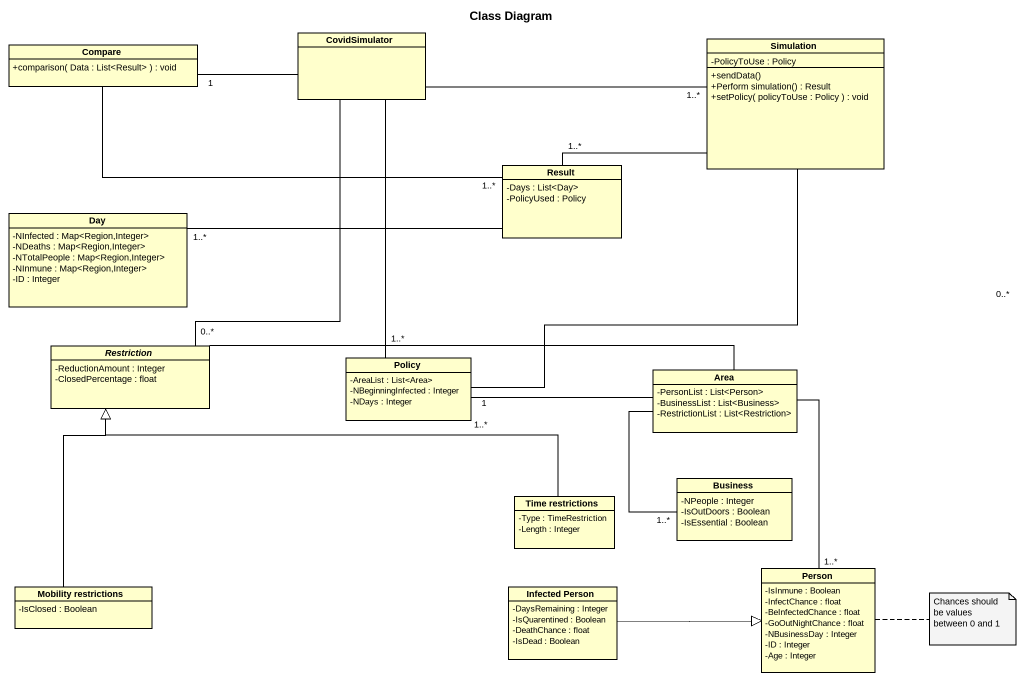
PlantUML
@startuml
title Class Diagram
hide circle
hide empty members
skinparam classAttributeIconSize 0
class Compare {
  +comparison( Data : List<Result> ) : void
}
class CovidSimulator
class Simulation {
  -PolicyToUse : Policy
  +sendData()
  +Perform simulation() : Result
  +setPolicy( policyToUse : Policy ) : void
}
class Result {
  -Days : List<Day>
  -PolicyUsed : Policy
}
class Day {
  -NInfected : Map<Region,Integer>
  -NDeaths : Map<Region,Integer>
  -NTotalPeople : Map<Region,Integer>
  -NInmune : Map<Region,Integer>
  -ID : Integer
}
abstract class Restriction {
  -ReductionAmount : Integer
  -ClosedPercentage : float
}
class Policy {
  -AreaList : List<Area>
  -NBeginningInfected : Integer
  -NDays : Integer
}
class Area {
  -PersonList : List<Person>
  -BusinessList : List<Business>
  -RestrictionList : List<Restriction>
}
class Business {
  -NPeople : Integer
  -IsOutDoors : Boolean
  -IsEssential : Boolean
}
class "Time restrictions" as Time_restrictions {
  -Type : TimeRestriction
  -Length : Integer
}
class "Mobility restrictions" as Mobility_restrictions {
  -IsClosed : Boolean
}
class "Infected Person" as Infected_Person {
  -DaysRemaining : Integer
  -IsQuarentined : Boolean
  -DeathChance : float
  -IsDead : Boolean
}
class "Person" as Person_ {
  -IsInmune : Boolean
  -InfectChance : float
  -BeInfectedChance : float
  -GoOutNightChance : float
  -NBusinessDay : Integer
  -ID : Integer
  -Age : Integer
}
Compare -right- "1..*" Result
CovidSimulator -left- "1" Compare
CovidSimulator -right- "1..*" Simulation
CovidSimulator -- "0..*" Restriction
CovidSimulator -- "1..*" Policy
Simulation -left- "1..*" Result
Simulation -- "1" Policy
Result -left- "1..*" Day
Policy "1..*" -right- Area
Area "0..*" -left- Restriction
Area -- "1..*" Business
Area -- "1..*" Person_
Time_restrictions -left-|> Restriction
Mobility_restrictions -up-|> Restriction
Infected_Person -right-|> Person_
note right of Person_ : Chances should be values between 0 and 1
@enduml
